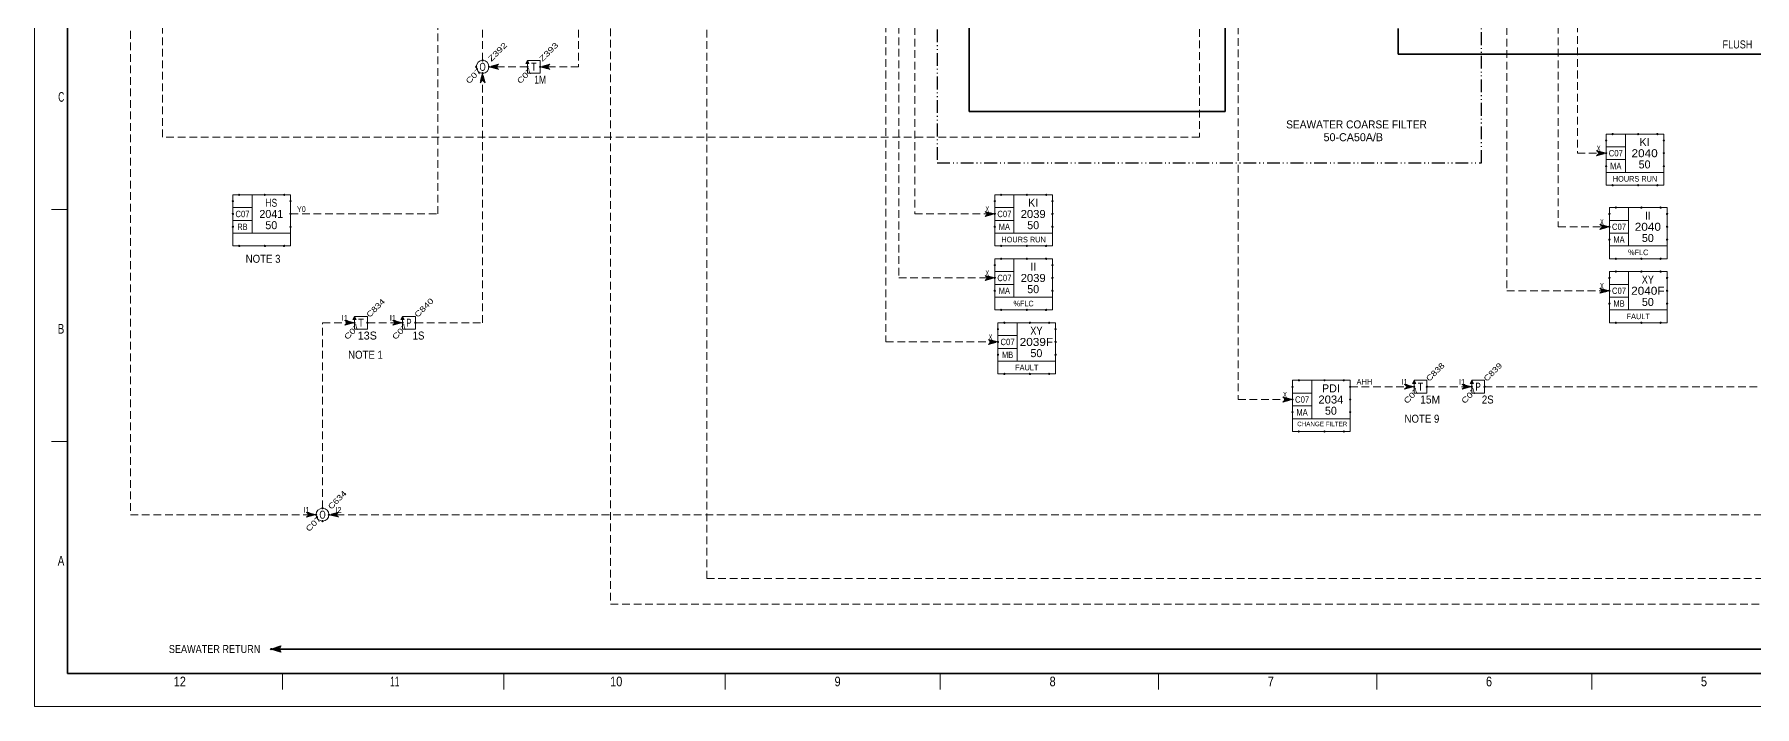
# Model space of a CAD drawing. Header units: millimetres. Extents: x 0 to 841, y 0 to 594.
# Drawn here: x 0 to 537, y 0 to 210 of the extents above; entities that cross this region are included whole.
import ezdxf
from ezdxf.enums import TextEntityAlignment as Align

# ---------------------------------------------------------------- set-up
doc = ezdxf.new("R2010")
doc.units = ezdxf.units.MM
doc.header["$LTSCALE"] = 0.8
doc.header["$PDMODE"] = 32
doc.header["$PDSIZE"] = 0.4
doc.linetypes.add('DASH_DOUBLE_DOT', pattern=[9.2, 5, -1.2, 0.3, -1.2, 0.3, -1.2])
doc.linetypes.add('MEDIUM_DASHED', pattern=[4.5, 3, -1.5])
for name, color, linetype, lineweight in [('1', 7, 'Continuous', 13), ('12', 7, 'Continuous', 13), ('30', 7, 'Continuous', 25), ('40', 7, 'Continuous', 35), ('46', 7, 'MEDIUM_DASHED', 13), ('48', 7, 'Continuous', 13), ('50', 7, 'Continuous', 13), ('9', 7, 'Continuous', 13)]:
    doc.layers.add(name, color=color, linetype=linetype, lineweight=lineweight)
doc.layers.add('45', color=7, linetype='Continuous')

msp = doc.modelspace()

# ---------------------------------------------------------------- linework, layer by layer
at = {"layer": '1', "lineweight": 25}
msp.add_line((10.3331, 10.3819), (10.3331, 156.3638), dxfattribs=at)
at = {"layer": '1'}
for p, q in [((10.3331, 155.3567), (5.3213, 155.3567)), ((10.3331, 82.8693), (5.3213, 82.8693)), ((77.4913, 10.3819), (77.4913, 5.348)), ((146.6543, 10.3819), (146.6543, 5.348)), ((215.8173, 10.3819), (215.8173, 5.348)), ((282.9756, 10.3819), (282.9756, 5.348)), ((351.1362, 10.3819), (351.1362, 5.348)), ((419.2969, 10.3819), (419.2969, 5.348)), ((486.4551, 10.3819), (486.4551, 5.348))]:
    msp.add_line(p, q, dxfattribs=at)
at = {"layer": '1', "lineweight": 35}
msp.add_line((648.9504, 10.3819), (10.3331, 10.3819), dxfattribs=at)
msp.add_lwpolyline([(829.263, 112.0142), (829.263, 582.2276), (10.3331, 582.2276), (10.3331, 10.3819)], dxfattribs=at)
at = {"layer": '12'}
msp.add_lwpolyline([(0, 594), (841, 594), (841, 0), (0, 0)], close=True, dxfattribs=at)
at = {"layer": '12', "linetype": 'DASH_DOUBLE_DOT', "lineweight": 25}
msp.add_lwpolyline([(282, 300), (282, 170), (452, 170), (452, 248)], dxfattribs=at)
at = {"layer": '30'}
for p, q in [((75, 18), (74.5, 18)), ((75.5, 18), (76, 18))]:
    msp.add_line(p, q, dxfattribs=at)
for points in [[(74, 18), (77, 19), (76.5, 18), (77, 17)], [(76.5, 18.5), (75, 18), (76.5, 17.5), (76, 18)]]:
    msp.add_lwpolyline(points, close=True, dxfattribs=at)
for p in [(74, 18), (76.5, 18)]:
    msp.add_point(p, dxfattribs=at)
at = {"layer": '40'}
for p, q in [((292, 186), (292, 326)), ((372, 230.5), (372, 186)), ((426, 212), (426, 204)), ((372, 186), (292, 186)), ((612, 18), (76.5, 18))]:
    msp.add_line(p, q, dxfattribs=at)
msp.add_lwpolyline([(426, 204), (552, 204), (552, 18)], dxfattribs=at)
at = {"layer": '46'}
for points in [[(453, 100), (640, 100), (640, 560), (285, 560), (285, 502), (285.8, 505), (285, 504.2), (284.2, 505), (285, 502)], [(180, 248), (180, 32), (614, 32), (614, 448), (613.2, 445), (614, 445.8), (614.8, 445), (614, 448)], [(210, 226), (210, 40), (630, 40), (630, 418), (629.2, 415), (630, 415.8), (630.8, 415), (630, 418)], [(572, 358), (572, 60), (92, 60), (95, 59.2), (94.2, 60), (95, 60.8), (92, 60)], [(336, 352), (196, 352), (196, 312), (30, 312), (30, 60), (88, 60), (85, 60.8), (85.8, 60), (85, 59.2), (88, 60)], [(313, 314), (266, 314), (266, 114), (301, 114), (298, 114.8), (298.8, 114), (298, 113.2), (301, 114)], [(431, 314), (482, 314), (482, 172.9921), (490.9921, 172.9921), (487.9921, 173.7921), (488.7921, 172.9921), (487.9921, 172.1921), (490.9921, 172.9921)], [(313, 310), (270, 310), (270, 134), (300, 134), (297, 134.8), (297.8, 134), (297, 133.2), (300, 134)], [(431, 310), (476, 310), (476, 150), (492, 150), (489, 150.8), (489.8, 150), (489, 149.2), (492, 150)], [(313, 306), (275, 306), (275, 154), (300, 154), (297, 154.8), (297.8, 154), (297, 153.2), (300, 154)], [(431, 306), (460, 306), (460, 130), (492, 130), (489, 130.8), (489.8, 130), (489, 129.2), (492, 130)], [(365, 244), (370, 244), (370, 237), (364, 237), (364, 178), (40, 178), (40, 228), (46, 228), (43, 228.8), (43.8, 228), (43, 227.2), (46, 228)], [(380, 245), (376, 245), (376, 96), (393, 96), (390, 96.8), (390.8, 96), (390, 95.2), (393, 96)], [(80, 154), (126, 154), (126, 226), (125.2, 223), (126, 223.8), (126.8, 223), (126, 226)], [(140, 202), (140, 226), (139.2, 223), (140, 223.8), (140.8, 223), (140, 226)], [(170, 226), (170, 200), (158, 200), (161, 199.2), (160.2, 200), (161, 200.8), (158, 200)], [(154, 200), (142, 200), (145, 199.2), (144.2, 200), (145, 200.8), (142, 200)], [(119, 120), (140, 120), (140, 198), (139.2, 195), (140, 195.8), (140.8, 195), (140, 198)], [(90, 62), (90, 120), (100, 120), (97, 120.8), (97.8, 120), (97, 119.2), (100, 120)], [(104, 120), (115, 120), (112, 120.8), (112.8, 120), (112, 119.2), (115, 120)], [(411, 100), (431, 100), (428, 100.8), (428.8, 100), (428, 99.2), (431, 100)], [(435, 100), (449, 100), (446, 100.8), (446.8, 100), (446, 99.2), (449, 100)]]:
    msp.add_lwpolyline(points, dxfattribs=at)
for points in [[(142.4, 200), (144.6, 199.4), (144, 200), (144.6, 200.6)], [(142.8, 200), (144.2, 199.6), (143.8, 200), (144.2, 200.4)], [(143.2, 200), (143.8, 199.8), (143.6, 200), (143.8, 200.2)], [(158.4, 200), (160.6, 199.4), (160, 200), (160.6, 200.6)], [(158.8, 200), (160.2, 199.6), (159.8, 200), (160.2, 200.4)], [(159.2, 200), (159.8, 199.8), (159.6, 200), (159.8, 200.2)], [(140, 197.6), (139.4, 195.4), (140, 196), (140.6, 195.4)], [(140, 197.2), (139.6, 195.8), (140, 196.2), (140.4, 195.8)], [(140, 196.8), (139.8, 196.2), (140, 196.4), (140.2, 196.2)], [(490.5921, 172.9921), (488.3921, 173.5921), (488.9921, 172.9921), (488.3921, 172.3921)], [(490.1921, 172.9921), (488.7921, 173.3921), (489.1921, 172.9921), (488.7921, 172.5921)], [(489.7921, 172.9921), (489.1921, 173.1921), (489.3921, 172.9921), (489.1921, 172.7921)], [(299.6, 154), (297.4, 154.6), (298, 154), (297.4, 153.4)], [(299.2, 154), (297.8, 154.4), (298.2, 154), (297.8, 153.6)], [(298.8, 154), (298.2, 154.2), (298.4, 154), (298.2, 153.8)], [(491.6, 150), (489.4, 150.6), (490, 150), (489.4, 149.4)], [(491.2, 150), (489.8, 150.4), (490.2, 150), (489.8, 149.6)], [(490.8, 150), (490.2, 150.2), (490.4, 150), (490.2, 149.8)], [(299.6, 134), (297.4, 134.6), (298, 134), (297.4, 133.4)], [(299.2, 134), (297.8, 134.4), (298.2, 134), (297.8, 133.6)], [(298.8, 134), (298.2, 134.2), (298.4, 134), (298.2, 133.8)], [(491.6, 130), (489.4, 130.6), (490, 130), (489.4, 129.4)], [(491.2, 130), (489.8, 130.4), (490.2, 130), (489.8, 129.6)], [(490.8, 130), (490.2, 130.2), (490.4, 130), (490.2, 129.8)], [(99.6, 120), (97.4, 120.6), (98, 120), (97.4, 119.4)], [(99.2, 120), (97.8, 120.4), (98.2, 120), (97.8, 119.6)], [(98.8, 120), (98.2, 120.2), (98.4, 120), (98.2, 119.8)], [(114.6, 120), (112.4, 120.6), (113, 120), (112.4, 119.4)], [(114.2, 120), (112.8, 120.4), (113.2, 120), (112.8, 119.6)], [(113.8, 120), (113.2, 120.2), (113.4, 120), (113.2, 119.8)], [(300.6, 114), (298.4, 114.6), (299, 114), (298.4, 113.4)], [(300.2, 114), (298.8, 114.4), (299.2, 114), (298.8, 113.6)], [(299.8, 114), (299.2, 114.2), (299.4, 114), (299.2, 113.8)], [(430.6, 100), (428.4, 100.6), (429, 100), (428.4, 99.4)], [(430.2, 100), (428.8, 100.4), (429.2, 100), (428.8, 99.6)], [(429.8, 100), (429.2, 100.2), (429.4, 100), (429.2, 99.8)], [(448.6, 100), (446.4, 100.6), (447, 100), (446.4, 99.4)], [(448.2, 100), (446.8, 100.4), (447.2, 100), (446.8, 99.6)], [(447.8, 100), (447.2, 100.2), (447.4, 100), (447.2, 99.8)], [(392.6, 96), (390.4, 96.6), (391, 96), (390.4, 95.4)], [(392.2, 96), (390.8, 96.4), (391.2, 96), (390.8, 95.6)], [(391.8, 96), (391.2, 96.2), (391.4, 96), (391.2, 95.8)], [(87.6, 60), (85.4, 60.6), (86, 60), (85.4, 59.4)], [(87.2, 60), (85.8, 60.4), (86.2, 60), (85.8, 59.6)], [(86.8, 60), (86.2, 60.2), (86.4, 60), (86.2, 59.8)], [(92.4, 60), (94.6, 59.4), (94, 60), (94.6, 60.6)], [(92.8, 60), (94.2, 59.6), (93.8, 60), (94.2, 60.4)], [(93.2, 60), (93.8, 59.8), (93.6, 60), (93.8, 60.2)]]:
    msp.add_lwpolyline(points, close=True, dxfattribs=at)
at = {"layer": '48'}
for p, q in [((496.9921, 178.9921), (496.9921, 166.9921)), ((490.9921, 174.9921), (496.9921, 174.9921)), ((490.9921, 170.9921), (496.9921, 170.9921)), ((62, 156), (68, 156)), ((68, 160), (68, 148)), ((300, 156), (306, 156)), ((306, 160), (306, 148)), ((498, 156), (498, 144)), ((62, 152), (68, 152)), ((300, 152), (306, 152)), ((492, 152), (498, 152)), ((492, 148), (498, 148)), ((306, 140), (306, 128)), ((300, 136), (306, 136)), ((498, 136), (498, 124)), ((300, 132), (306, 132)), ((492, 132), (498, 132)), ((492, 128), (498, 128)), ((307, 120), (307, 108)), ((301, 116), (307, 116)), ((301, 112), (307, 112)), ((393, 98), (399, 98)), ((399, 102), (399, 90)), ((393, 94), (399, 94))]:
    msp.add_line(p, q, dxfattribs=at)
for points in [[(154, 202), (153.5, 201), (154.5, 201)], [(154, 198), (158, 198), (158, 202), (154, 202)], [(490.9921, 178.9921), (508.9921, 178.9921), (508.9921, 166.9921), (490.9921, 166.9921)], [(62, 160), (80, 160), (80, 148), (62, 148)], [(300, 160), (318, 160), (318, 148), (300, 148)], [(492, 156), (510, 156), (510, 144), (492, 144)], [(300, 140), (318, 140), (318, 128), (300, 128)], [(492, 136), (510, 136), (510, 124), (492, 124)], [(100, 122), (99.5, 121), (100.5, 121)], [(100, 118), (104, 118), (104, 122), (100, 122)], [(115, 122), (114.5, 121), (115.5, 121)], [(115, 118), (119, 118), (119, 122), (115, 122)], [(301, 120), (319, 120), (319, 108), (301, 108)], [(393, 102), (411, 102), (411, 90), (393, 90)], [(431, 102), (430.5, 101), (431.5, 101)], [(431, 98), (435, 98), (435, 102), (431, 102)], [(449, 102), (448.5, 101), (449.5, 101)], [(449, 98), (453, 98), (453, 102), (449, 102)]]:
    msp.add_lwpolyline(points, close=True, dxfattribs=at)
for points in [[(153.6378, 201.1024), (154.0315, 201.7323), (154.3465, 201.1024), (153.7953, 201.1024), (154.0315, 201.4961), (154.189, 201.1811), (153.9528, 201.1811)], [(490.9921, 166.9921), (490.9921, 162.9921), (508.9921, 162.9921), (508.9921, 166.9921)], [(62, 148), (62, 144), (80, 144), (80, 148)], [(300, 148), (300, 144), (318, 144), (318, 148)], [(492, 144), (492, 140), (510, 140), (510, 144)], [(300, 128), (300, 124), (318, 124), (318, 128)], [(492, 124), (492, 120), (510, 120), (510, 124)], [(99.6378, 121.1024), (100.0315, 121.7323), (100.3465, 121.1024), (99.7953, 121.1024), (100.0315, 121.4961), (100.189, 121.1811), (99.9528, 121.1811)], [(114.6378, 121.1024), (115.0315, 121.7323), (115.3465, 121.1024), (114.7953, 121.1024), (115.0315, 121.4961), (115.189, 121.1811), (114.9528, 121.1811)], [(301, 108), (301, 104), (319, 104), (319, 108)], [(430.6378, 101.1024), (431.0315, 101.7323), (431.3465, 101.1024), (430.7953, 101.1024), (431.0315, 101.4961), (431.189, 101.1811), (430.9528, 101.1811)], [(448.6378, 101.1024), (449.0315, 101.7323), (449.3465, 101.1024), (448.7953, 101.1024), (449.0315, 101.4961), (449.189, 101.1811), (448.9528, 101.1811)], [(393, 90), (393, 86), (411, 86), (411, 90)]]:
    msp.add_lwpolyline(points, dxfattribs=at)
for centre in [(140, 200), (90, 60)]:
    msp.add_circle(centre, 2, dxfattribs=at)
for p in [(138, 200), (140, 202), (142, 200), (154, 200), (158, 200), (140, 198), (492.9921, 178.9921), (500.9921, 178.9921), (506.9921, 178.9921), (490.9921, 176.9921), (490.9921, 172.9921), (508.9921, 176.9921), (508.9921, 172.9921), (490.9921, 168.9921), (508.9921, 168.9921), (492.9921, 162.9921), (500.9921, 162.9921), (506.9921, 162.9921), (62, 158), (64, 160), (72, 160), (78, 160), (80, 158), (300, 158), (302, 160), (310, 160), (316, 160), (318, 158), (494, 156), (502, 156), (508, 156), (62, 154), (80, 154), (300, 154), (318, 154), (492, 154), (510, 154), (62, 150), (80, 150), (300, 150), (318, 150), (492, 150), (492, 146), (510, 150), (510, 146), (64, 144), (72, 144), (78, 144), (302, 144), (302, 140), (310, 144), (310, 140), (316, 144), (316, 140), (494, 140), (502, 140), (508, 140), (300, 138), (318, 138), (494, 136), (502, 136), (508, 136), (300, 134), (300, 130), (318, 134), (318, 130), (492, 134), (492, 130), (510, 134), (510, 130), (302, 124), (310, 124), (316, 124), (492, 126), (510, 126), (100, 120), (104, 120), (115, 120), (119, 120), (303, 120), (311, 120), (317, 120), (494, 120), (502, 120), (508, 120), (301, 118), (301, 114), (319, 118), (319, 114), (301, 110), (319, 110), (303, 104), (311, 104), (317, 104), (395, 102), (403, 102), (409, 102), (393, 100), (411, 100), (431, 100), (435, 100), (449, 100), (453, 100), (393, 96), (393, 92), (411, 96), (411, 92), (395, 86), (403, 86), (409, 86), (88, 60), (90, 62), (92, 60), (90, 58)]:
    msp.add_point(p, dxfattribs=at)
at = {"layer": '9'}
msp.add_lwpolyline([(0, 0), (841, 0), (841, 594), (0, 594)], close=True, dxfattribs=at)

# ---------------------------------------------------------------- texts
at = {"layer": '1'}
for s, width, p in [('C', 0.65, (9.3283, 189.0835)), ('B', 0.75, (9.3283, 116.5961)), ('A', 0.75, (9.3283, 44.1087))]:
    msp.add_text(s, height=3.02, dxfattribs=dict(at, width=width)).set_placement(p, align=Align.RIGHT)
for s, width, p in [('12', 0.85, (45.4146, 6.3543)), ('11', 0.65, (112.5772, 6.3543)), ('10', 0.85, (181.7358, 6.3543)), ('9', 0.85, (250.9051, 6.3543)), ('8', 0.85, (318.0634, 6.3543)), ('7', 0.85, (386.224, 6.3543)), ('6', 0.85, (454.3846, 6.3543)), ('5', 0.85, (521.5429, 6.3543))]:
    msp.add_text(s, height=3.02, dxfattribs=dict(at, width=width)).set_placement(p, align=Align.CENTER)
at = {"layer": '12'}
for s, width, p in [('FLUSH', 0.85, (532, 205.7496)), ('SEAWATER COARSE FILTER', 0.95, (413, 180.7496))]:
    msp.add_text(s, height=2.5, dxfattribs=dict(at, width=width)).set_placement(p, align=Align.CENTER)
msp.add_text('50-CA50A/B', height=2.5, dxfattribs=at).set_placement((412, 176.7496), align=Align.CENTER)
for s, width, p in [('NOTE 3', 0.9, (66, 138.7496)), ('NOTE 1', 0.9, (98, 108.7496)), ('NOTE 9', 0.9, (428, 88.7496)), ('SEAWATER RETURN', 0.85, (42, 16.7496))]:
    msp.add_text(s, height=2.5, dxfattribs=dict(at, width=width)).set_placement(p)
at = {"layer": '45'}
for s, width, p in [('X', 0.6, (488.0591, 173.6181)), ('Y0', 0.85, (82, 154.6252)), ('X', 0.6, (297.0669, 154.626)), ('X', 0.6, (489.0669, 150.626)), ('X', 0.6, (297.0669, 134.626)), ('X', 0.6, (489.0669, 130.626)), ('X', 0.6, (298.0669, 114.626)), ('AHH', 0.8, (413, 100.6252)), ('X', 0.6, (390.0669, 96.626))]:
    msp.add_text(s, height=1.75, dxfattribs=dict(at, width=width)).set_placement(p)
for s, p in [('I1', (96.0157, 120.626)), ('I1', (111.0157, 120.626)), ('I1', (427.0157, 100.626)), ('I1', (445.0157, 100.626)), ('I1', (84.0157, 60.626)), ('I2', (94, 60.6252))]:
    msp.add_text(s, height=1.75, dxfattribs=at).set_placement(p)
at = {"layer": '50'}
for s, width, p in [('Z392', 1.35, (142.7402, 201.5024)), ('Z393', 1.35, (158.7402, 201.5024)), ('C834', 1.25, (104.7402, 121.5024)), ('C840', 1.3, (119.7402, 121.5024)), ('C838', 1.25, (435.7402, 101.5024)), ('C839', 1.25, (453.7402, 101.5024)), ('C634', 1.25, (92.7402, 61.5024))]:
    msp.add_text(s, height=1.75, rotation=45, dxfattribs=dict(at, width=width)).set_placement(p)
at = {"layer": '50', "width": 1.3}
for p in [(139.7345, 198.4975), (155.7345, 198.4975), (101.7345, 118.4975), (116.7345, 118.4975), (432.7345, 98.4975), (450.7345, 98.4975), (89.7345, 58.4975)]:
    msp.add_text('C07', height=1.75, rotation=45, dxfattribs=at).set_placement(p, align=Align.RIGHT)
at = {"layer": '50'}
for s, height, width, p in [('O', 2.5, 0.75, (140.0004, 198.7496)), ('T', 2.5, 0.85, (156.0004, 198.7496)), ('1M', 2.5, 0.8, (157.9917, 194.7496)), ('C07', 2, 0.9, (493.9921, 171.9921)), ('2040', 2.5, 1.1, (502.9925, 171.7417)), ('MA', 2, 0.7, (493.985, 167.9921)), ('HOURS RUN', 1.75, 0.9, (499.9921, 164.1173)), ('HS', 2.5, 0.8, (73.9909, 156.2496)), ('C07', 2, 0.9, (65, 153)), ('RB', 2, 0.75, (65, 149)), ('C07', 2, 0.9, (303, 153)), ('MA', 2, 0.7, (302.9929, 149)), ('2039', 2.5, 1.05, (312, 152.7496)), ('C07', 2, 0.9, (495, 149)), ('2040', 2.5, 1.1, (504.0004, 148.7496)), ('HOURS RUN', 1.75, 0.9, (309, 145.1252)), ('MA', 2, 0.7, (494.9929, 145)), ('%FLC', 1.75, 0.85, (501, 141.1252)), ('C07', 2, 0.9, (303, 133)), ('2039', 2.5, 1.05, (312, 132.7496)), ('XY', 2.5, 0.85, (503.9996, 132.2496)), ('MA', 2, 0.7, (302.9929, 129)), ('C07', 2, 0.9, (495, 129)), ('2040F', 2.5, 1.1, (503.9996, 128.7496)), ('%FLC', 1.75, 0.85, (309, 125.1252)), ('MB', 2, 0.7, (495, 125)), ('T', 2.5, 0.85, (102.0004, 118.7496)), ('P', 2.5, 0.75, (117.0004, 118.7496)), ('XY', 2.5, 0.85, (312.9996, 116.2496)), ('FAULT', 1.75, 0.95, (500.9937, 121.1252)), ('1S', 2.5, 0.9, (119.9909, 114.7496)), ('C07', 2, 0.9, (304, 113)), ('2039F', 2.5, 1.1, (312.9996, 112.7496)), ('MB', 2, 0.7, (304, 109)), ('FAULT', 1.75, 0.95, (309.9937, 105.1252)), ('C07', 2, 0.9, (396, 95)), ('2034', 2.5, 1.05, (405, 94.7496)), ('T', 2.5, 0.85, (433.0004, 98.7496)), ('15M', 2.5, 0.95, (435.9913, 94.7496)), ('P', 2.5, 0.75, (451.0004, 98.7496)), ('2S', 2.5, 0.9, (453.9909, 94.7496)), ('MA', 2, 0.7, (395.9929, 91)), ('O', 2.5, 0.75, (90.0004, 58.7496))]:
    msp.add_text(s, height=height, dxfattribs=dict(at, width=width)).set_placement(p, align=Align.CENTER)
for s, height, p in [('KI', 2.5, (502.9917, 175.2417)), ('50', 2.5, (502.9921, 168.2417)), ('KI', 2.5, (311.9996, 156.2496)), ('2041', 2.5, (74, 152.7496)), ('50', 2.5, (74, 149.2496)), ('50', 2.5, (312, 149.2496)), ('II', 2.5, (503.9996, 152.2496)), ('50', 2.5, (504, 145.2496)), ('II', 2.5, (311.9996, 136.2496)), ('50', 2.5, (312, 129.2496)), ('50', 2.5, (504, 125.2496)), ('13S', 2.5, (103.9913, 114.7496)), ('50', 2.5, (313, 109.2496)), ('PDI', 2.5, (405, 98.2496)), ('50', 2.5, (405, 91.2496)), ('CHANGE FILTER', 1.417, (402.2909, 87.6535))]:
    msp.add_text(s, height=height, dxfattribs=at).set_placement(p, align=Align.CENTER)

doc.saveas('drawing.dxf')
